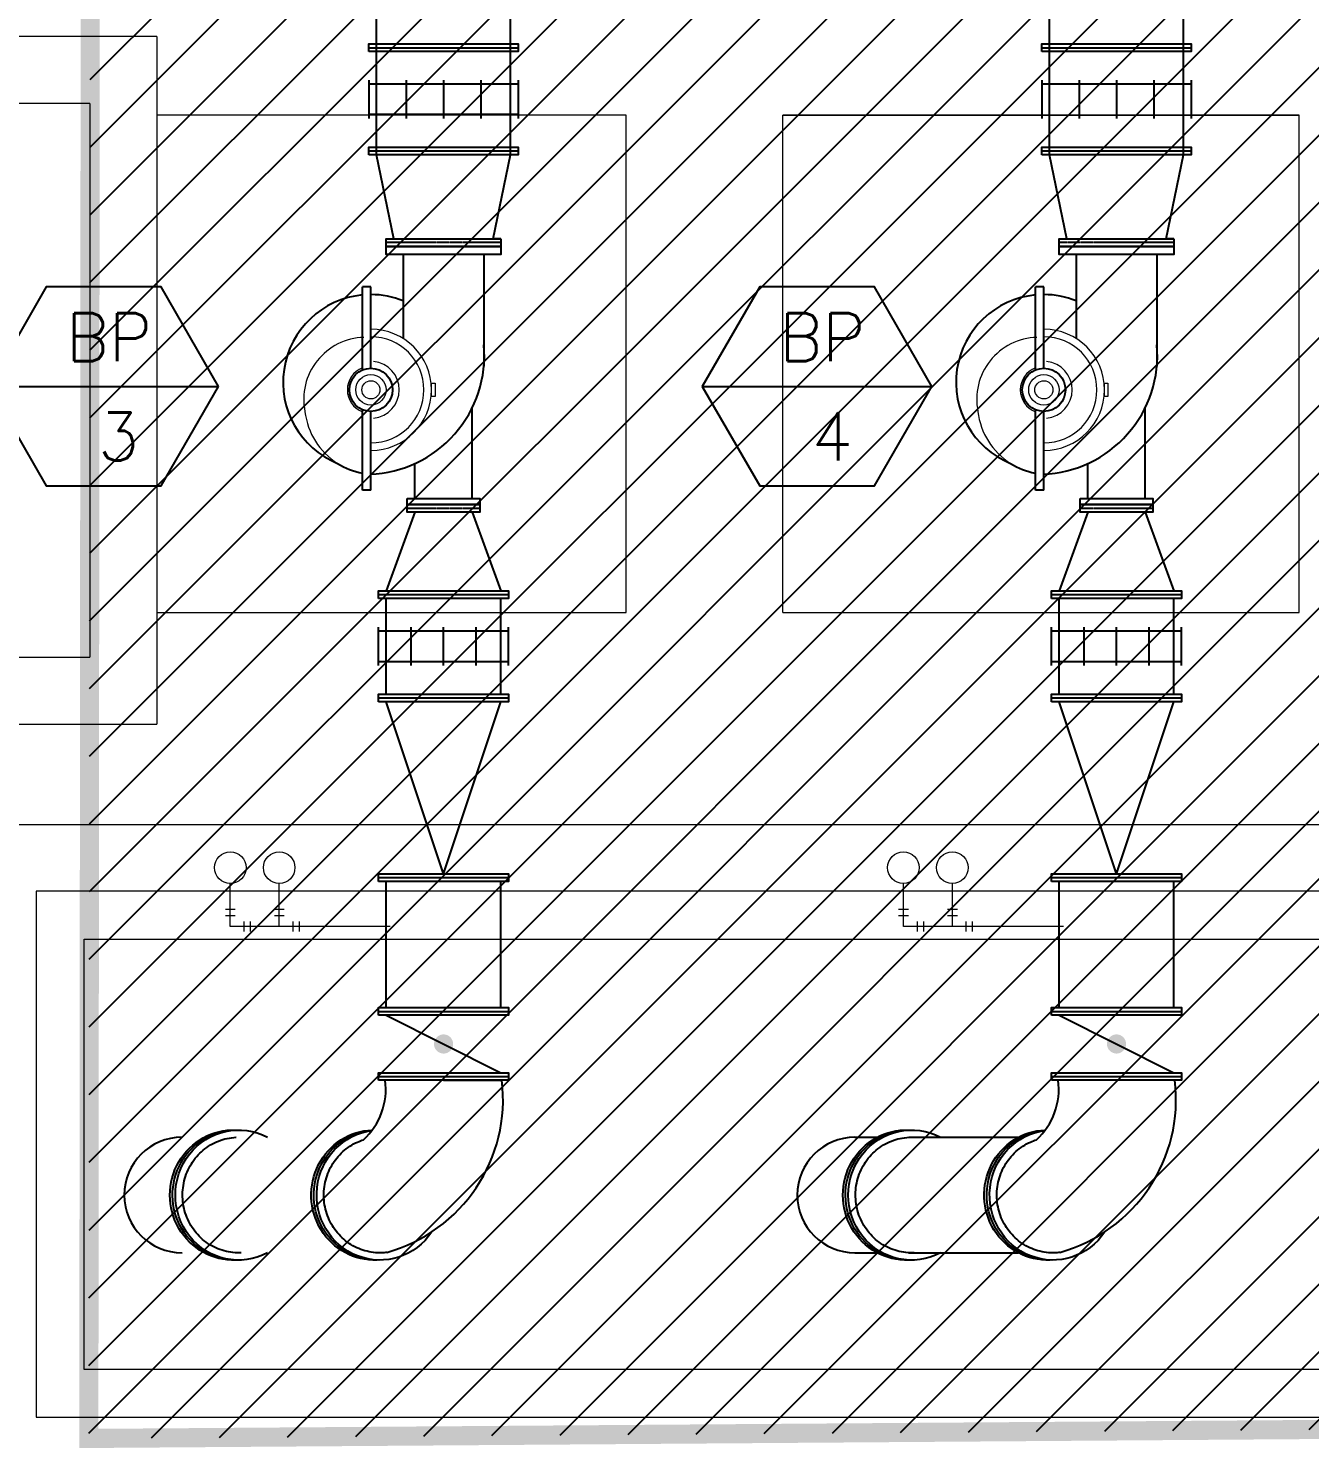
# Model space of a CAD drawing. Header units: inches. Extents: x 65856 to 131389, y 84027 to 134980.
# Drawn here: x 113004 to 119708, y 120388 to 127765 of the extents above; entities that cross this region are included whole.
import ezdxf

# ---------------------------------------------------------------- set-up
doc = ezdxf.new("R2010")
doc.units = ezdxf.units.IN
doc.header["$MEASUREMENT"] = 0
doc.linetypes.add('CENTER', pattern=[2, 1.25, -0.25, 0.25, -0.25])
doc.linetypes.add('HIDDEN', pattern=[0.375, 0.25, -0.125])
for name, color, linetype in [('71-12459_XREF-T-BLK_A1$0$BORDER', 6, 'Continuous'), ('M-HVAC-EQPM-NEW', 5, 'Continuous'), ('M-X-BKGD', 8, 'Continuous')]:
    doc.layers.add(name, color=color, linetype=linetype)
doc.layers.add('DIM', color=251, linetype='Continuous', lineweight=0)
doc.styles.add('SIMPLEX', font='simplex.shx')

# ---------------------------------------------------------------- blocks, each defined once
blk = doc.blocks.new('123')
at = {"layer": 'DIM', "color": 8, "lineweight": 0}
for p, q in [((-754655.7, -1054126.2), (-754655.7, -1058316.2)), ((-754655.7, -1054126.2), (-754655.7, -1058316.2)), ((-751060.9, -1058316.2), (-751060.9, -1054126.2)), ((-751060.9, -1058316.2), (-751060.9, -1054126.2)), ((-754305.7, -1054466.2), (-754305.7, -1057966.2)), ((-754305.7, -1054466.2), (-754305.7, -1057966.2)), ((-751410.9, -1057966.2), (-751410.9, -1054466.2)), ((-751410.9, -1057966.2), (-751410.9, -1054466.2)), ((-751410.9, -1057966.2), (-754305.7, -1057966.2)), ((-751410.9, -1057966.2), (-754305.7, -1057966.2)), ((-751060.9, -1058316.2), (-754655.7, -1058316.2)), ((-751060.9, -1058316.2), (-754655.7, -1058316.2)), ((-754071.8, -1058316.2), (-754071.8, -1060771.2)), ((-754071.8, -1058316.2), (-754071.8, -1060771.2)), ((-751471.8, -1060771.2), (-751471.8, -1058316.2)), ((-751471.8, -1060771.2), (-751471.8, -1058316.2)), ((-754071.8, -1060771.2), (-751471.8, -1060771.2)), ((-754071.8, -1060771.2), (-751471.8, -1060771.2)), ((-754071.8, -1061591.2), (-754071.8, -1064291.2)), ((-754071.8, -1061591.2), (-751471.8, -1061591.2)), ((-754071.8, -1061591.2), (-754071.8, -1064291.2)), ((-754071.8, -1061591.2), (-751471.8, -1061591.2)), ((-754071.8, -1061591.2), (-754071.8, -1064291.2)), ((-754071.8, -1061591.2), (-751471.8, -1061591.2)), ((-754071.8, -1061591.2), (-754071.8, -1064291.2)), ((-754071.8, -1061591.2), (-751471.8, -1061591.2)), ((-751471.8, -1064291.2), (-751471.8, -1061591.2)), ((-751471.8, -1061591.2), (-751471.8, -1064291.2)), ((-751471.8, -1064291.2), (-751471.8, -1061591.2)), ((-751471.8, -1061591.2), (-751471.8, -1064291.2)), ((-754071.8, -1064291.2), (-751471.8, -1064291.2)), ((-754071.8, -1064291.2), (-751471.8, -1064291.2)), ((-754071.8, -1064291.2), (-751471.8, -1064291.2)), ((-754071.8, -1064291.2), (-751471.8, -1064291.2))]:
    blk.add_line(p, q, dxfattribs=at)
for points in [[(-755530.3, -1072526.2), (-755530.3, -1057686.2), (-758280.9, -1057686.2), (-758280.9, -1072526.2)], [(-755530.3, -1072526.2), (-755530.3, -1057686.2), (-758280.9, -1057686.2), (-758280.9, -1072526.2)], [(-758030.9, -1057936.2), (-755780.3, -1057936.2), (-755780.3, -1072276.2), (-758030.9, -1072276.2)], [(-758030.9, -1057936.2), (-755780.3, -1057936.2), (-755780.3, -1072276.2), (-758030.9, -1072276.2)]]:
    blk.add_lwpolyline(points, close=True, dxfattribs=at)
blk = doc.blocks.new('PT-PA')
at = {"layer": 'DIM', "color": 2}
for p, q in [((175464.7, 21566.2), (175464.7, 20729.8)), ((175490.3, 21091.7), (175439.1, 21091.7)), ((175490.3, 21058.6), (175439.1, 21058.6)), ((175464.7, 20985.6), (175239.3, 20985.6)), ((175375.4, 21011.8), (175375.4, 20960.5)), ((175408.5, 21011.8), (175408.5, 20960.5)), ((175490.3, 20835.9), (175439.1, 20835.9)), ((175490.3, 20802.8), (175439.1, 20802.8)), ((175464.7, 20729.8), (175239.3, 20729.8)), ((175375.4, 20755.9), (175375.4, 20704.7)), ((175408.5, 20755.9), (175408.5, 20704.7))]:
    blk.add_line(p, q, dxfattribs=at)
for centre in [(175156.7, 20985.6), (175156.7, 20729.8)]:
    blk.add_circle(centre, 82.6, dxfattribs=at)

msp = doc.modelspace()

# ---------------------------------------------------------------- hatches: boundary and pattern name
at = {"layer": 'M-HVAC-EQPM-NEW'}
h = msp.add_hatch(dxfattribs=at)
h.set_pattern_fill('ANSI31', color=8, scale=2000)
h.set_pattern_definition([(45, (-70994.24, -76625.33), (-176.7767, 176.7767), [])])
h.paths.add_polyline_path([(113332, 131393.6), (128502.5, 131504.6), (128502.5, 129876.2), (128492, 120500.8), (113321.5, 120389.9)])

# ---------------------------------------------------------------- linework, layer by layer
at = {"layer": '71-12459_XREF-T-BLK_A1$0$BORDER', "color": 1, "linetype": 'HIDDEN', "ltscale": 30, "const_width": 100, "flags": 128}
msp.add_lwpolyline([(113332, 131393.6), (128502.5, 131504.6), (128502.5, 129876.2), (128502.5, 129876.2), (128492, 120500.8), (113321.5, 120389.9)], close=True, dxfattribs=at)
at = {"layer": 'M-X-BKGD', "color": 8, "linetype": 'Continuous', "ltscale": 10}
for p, q in [((114826.8, 127103), (114826.8, 128939.5)), ((115526.8, 127103), (115526.8, 128939.5)), ((118346.8, 127103), (118346.8, 128939.5)), ((118346.8, 127103), (118346.8, 128939.5)), ((119046.8, 127103), (119046.8, 128939.5)), ((119046.8, 127103), (119046.8, 128939.5)), ((114826.8, 127143), (114826.8, 127643)), ((115526.8, 127143), (115526.8, 127643)), ((118346.8, 127143), (118346.8, 127643)), ((118346.8, 127143), (118346.8, 127643)), ((119046.8, 127143), (119046.8, 127643)), ((119046.8, 127143), (119046.8, 127643)), ((114916.8, 126663.8), (114826.8, 127102.8)), ((115436.8, 126663.8), (115526.8, 127102.8)), ((118436.8, 126663.8), (118346.8, 127102.8)), ((118956.8, 126663.8), (119046.8, 127102.8)), ((115476.8, 126581.8), (114876.8, 126581.8)), ((114965.8, 126581.8), (114965.8, 126141.7)), ((115387.8, 126581.8), (115387.8, 125997.6)), ((118996.8, 126581.8), (118396.8, 126581.8)), ((118485.8, 126581.8), (118485.8, 126141.7)), ((118907.8, 126581.8), (118907.8, 125997.6)), ((114752.3, 125977.3), (114752.3, 126412.8)), ((114796.8, 126412.8), (114752.3, 126412.8)), ((114796.8, 125986.5), (114796.8, 126412.8)), ((118272.3, 125977.3), (118272.3, 126412.8)), ((118316.8, 126412.8), (118272.3, 126412.8)), ((118316.8, 125986.5), (118316.8, 126412.8)), ((114876.8, 124282.8), (114876.8, 124782.8)), ((115476.8, 124282.8), (115476.8, 124782.8)), ((118396.8, 124282.8), (118396.8, 124782.8)), ((118396.8, 124282.8), (118396.8, 124782.8)), ((118996.8, 124282.8), (118996.8, 124782.8)), ((118996.8, 124282.8), (118996.8, 124782.8)), ((115176.8, 123342.8), (114876.8, 124242.8)), ((115176.8, 123342.8), (115476.8, 124242.8)), ((118696.8, 123342.8), (118396.8, 124242.8)), ((118696.8, 123342.8), (118396.8, 124242.8)), ((118696.8, 123342.8), (118996.8, 124242.8)), ((118696.8, 123342.8), (118996.8, 124242.8)), ((114876.8, 122642.8), (114876.8, 123302.8)), ((115476.8, 122642.8), (115476.8, 123302.8)), ((118396.8, 122642.8), (118396.8, 123302.8)), ((118996.8, 122642.8), (118996.8, 123302.8))]:
    msp.add_line(p, q, dxfattribs=at)
at = {"layer": 'M-X-BKGD', "color": 8, "linetype": 'Continuous', "ltscale": 3.5}
for p, q in [((114786.8, 127663), (115566.8, 127663)), ((118306.8, 127663), (119086.8, 127663)), ((114786.8, 127123), (115566.8, 127123)), ((118306.8, 127123), (119086.8, 127123)), ((114836.8, 124802.8), (115516.8, 124802.8)), ((118356.8, 124802.8), (119036.8, 124802.8)), ((114836.8, 124262.8), (115516.8, 124262.8)), ((118356.8, 124262.8), (119036.8, 124262.8)), ((118356.8, 124262.8), (119036.8, 124262.8)), ((114836.8, 123322.8), (115516.8, 123322.8)), ((118356.8, 123322.8), (119036.8, 123322.8)), ((118356.8, 123322.8), (119036.8, 123322.8)), ((114836.8, 122622.8), (115516.8, 122622.8)), ((118356.8, 122622.8), (119036.8, 122622.8)), ((114836.8, 122282.8), (115516.8, 122282.8)), ((118356.8, 122282.8), (119036.8, 122282.8))]:
    msp.add_line(p, q, dxfattribs=at)
at = {"layer": 'M-X-BKGD', "color": 8}
for p, q in [((114786.8, 127493), (114786.8, 127293)), ((115566.8, 127473), (114786.8, 127473)), ((114981.8, 127493), (114981.8, 127293)), ((115176.8, 127493), (115176.8, 127293)), ((115371.8, 127493), (115371.8, 127293)), ((115566.8, 127493), (115566.8, 127293)), ((118306.8, 127493), (118306.8, 127293)), ((119086.8, 127473), (118306.8, 127473)), ((118501.8, 127493), (118501.8, 127293)), ((118696.8, 127493), (118696.8, 127293)), ((118891.8, 127493), (118891.8, 127293)), ((119086.8, 127493), (119086.8, 127293)), ((115566.8, 127313), (114786.8, 127313)), ((114876.8, 126663.8), (114916.8, 126663.8)), ((115476.8, 126663.8), (115436.8, 126663.8)), ((118396.8, 126663.8), (118436.8, 126663.8)), ((118996.8, 126663.8), (118956.8, 126663.8)), ((114836.8, 124432.8), (114836.8, 124632.8)), ((114836.8, 124612.8), (115516.8, 124612.8)), ((115006.8, 124432.8), (115006.8, 124632.8)), ((115176.8, 124432.8), (115176.8, 124632.8)), ((115346.8, 124432.8), (115346.8, 124632.8)), ((115516.8, 124432.8), (115516.8, 124632.8)), ((118356.8, 124432.8), (118356.8, 124632.8)), ((118356.8, 124612.8), (119036.8, 124612.8)), ((118526.8, 124432.8), (118526.8, 124632.8)), ((118696.8, 124432.8), (118696.8, 124632.8)), ((118866.8, 124432.8), (118866.8, 124632.8)), ((119036.8, 124432.8), (119036.8, 124632.8)), ((114836.8, 124452.8), (115516.8, 124452.8)), ((118356.8, 124452.8), (119036.8, 124452.8)), ((115176.8, 122262.8), (114876.8, 122262.8)), ((117328.9, 121964.8), (117444.4, 121964.8)), ((117611.2, 121964.8), (118183.5, 121964.8)), ((117328.9, 121360.8), (117444.4, 121360.8)), ((117611.2, 121360.8), (118183.5, 121360.8))]:
    msp.add_line(p, q, dxfattribs=at)
at = {"layer": 'M-X-BKGD', "color": 8, "linetype": 'CENTER'}
for p, q in [((115476.8, 126643.8), (114876.8, 126643.8)), ((118996.8, 126643.8), (118396.8, 126643.8))]:
    msp.add_line(p, q, dxfattribs=at)
at = {"layer": 'M-X-BKGD'}
for p, q in [((112798, 125891.8), (113999.2, 125891.8)), ((116530, 125891.8), (117731.2, 125891.8))]:
    msp.add_line(p, q, dxfattribs=at)
at = {"layer": 'M-X-BKGD', "color": 251, "true_color": 0x636466}
for p, q in [((115326.8, 125305.8), (115326.8, 125780.2)), ((118846.8, 125305.8), (118846.8, 125780.2)), ((115026.8, 125305.8), (115026.8, 125488.3)), ((118546.8, 125305.8), (118546.8, 125488.3))]:
    msp.add_line(p, q, dxfattribs=at)
at = {"layer": 'M-X-BKGD', "color": 251, "linetype": 'Continuous', "ltscale": 10, "true_color": 0x636466}
for p, q in [((114752.3, 125348.8), (114752.3, 125770.2)), ((114796.8, 125348.8), (114796.8, 125761)), ((118272.3, 125348.8), (118272.3, 125770.2)), ((118316.8, 125348.8), (118316.8, 125761)), ((114796.8, 125348.8), (114752.3, 125348.8)), ((118316.8, 125348.8), (118272.3, 125348.8)), ((115026.8, 125233.8), (114876.8, 124822.8)), ((115326.8, 125233.8), (115476.8, 124822.8)), ((118546.8, 125233.8), (118396.8, 124822.8)), ((118546.8, 125233.8), (118396.8, 124822.8)), ((118846.8, 125233.8), (118996.8, 124822.8)), ((118846.8, 125233.8), (118996.8, 124822.8))]:
    msp.add_line(p, q, dxfattribs=at)
at = {"layer": 'M-X-BKGD', "color": 251, "linetype": 'CENTER', "true_color": 0x636466}
for p, q in [((115366.8, 125253.8), (114986.8, 125253.8)), ((118886.8, 125253.8), (118506.8, 125253.8))]:
    msp.add_line(p, q, dxfattribs=at)
at = {"layer": 'M-X-BKGD', "color": 8, "linetype": 'Continuous'}
for p, q in [((114876.8, 122602.8), (115476.8, 122302.8)), ((118396.8, 122602.8), (118996.8, 122302.8)), ((115176.8, 122262.8), (115476.8, 122262.8))]:
    msp.add_line(p, q, dxfattribs=at)
at = {"layer": 'M-X-BKGD', "color": 8, "linetype": 'Continuous', "ltscale": 3.5}
for points in [[(114786.8, 127643), (114786.8, 127683), (115566.8, 127683), (115566.8, 127643)], [(118306.8, 127643), (118306.8, 127683), (119086.8, 127683), (119086.8, 127643)], [(114786.8, 127103), (114786.8, 127143), (115566.8, 127143), (115566.8, 127103)], [(118306.8, 127103), (118306.8, 127143), (119086.8, 127143), (119086.8, 127103)], [(114836.8, 124782.8), (114836.8, 124822.8), (115516.8, 124822.8), (115516.8, 124782.8)], [(118356.8, 124782.8), (118356.8, 124822.8), (119036.8, 124822.8), (119036.8, 124782.8)], [(114836.8, 124242.8), (114836.8, 124282.8), (115516.8, 124282.8), (115516.8, 124242.8)], [(118356.8, 124242.8), (118356.8, 124282.8), (119036.8, 124282.8), (119036.8, 124242.8)], [(118356.8, 124242.8), (118356.8, 124282.8), (119036.8, 124282.8), (119036.8, 124242.8)], [(114836.8, 123302.8), (114836.8, 123342.8), (115516.8, 123342.8), (115516.8, 123302.8)], [(118356.8, 123302.8), (118356.8, 123342.8), (119036.8, 123342.8), (119036.8, 123302.8)], [(118356.8, 123302.8), (118356.8, 123342.8), (119036.8, 123342.8), (119036.8, 123302.8)], [(114836.8, 122602.8), (114836.8, 122642.8), (115516.8, 122642.8), (115516.8, 122602.8)], [(118356.8, 122602.8), (118356.8, 122642.8), (119036.8, 122642.8), (119036.8, 122602.8)], [(114836.8, 122262.8), (114836.8, 122302.8), (115516.8, 122302.8), (115516.8, 122262.8)], [(118356.8, 122262.8), (118356.8, 122302.8), (119036.8, 122302.8), (119036.8, 122262.8)]]:
    msp.add_lwpolyline(points, close=True, dxfattribs=at)
at = {"layer": 'M-X-BKGD', "color": 8, "ltscale": 100}
for points in [[(115476.8, 126663.8), (115476.8, 126623.8), (114876.8, 126623.8), (114876.8, 126663.8)], [(118996.8, 126663.8), (118996.8, 126623.8), (118396.8, 126623.8), (118396.8, 126663.8)]]:
    msp.add_lwpolyline(points, close=True, dxfattribs=at)
at = {"layer": 'M-X-BKGD', "color": 8, "linetype": 'Continuous', "ltscale": 10}
for points in [[(114876.8, 126623.8), (115476.8, 126623.8), (115476.8, 126581.8), (114876.8, 126581.8)], [(118396.8, 126623.8), (118996.8, 126623.8), (118996.8, 126581.8), (118396.8, 126581.8)]]:
    msp.add_lwpolyline(points, close=True, dxfattribs=at)
at = {"layer": 'M-X-BKGD'}
for points in [[(113999.2, 125891.8), (113698.9, 126411.9), (113098.3, 126411.9), (112798, 125891.8), (113098.3, 125371.6), (113698.9, 125371.6)], [(117731.2, 125891.8), (117430.9, 126411.9), (116830.3, 126411.9), (116530, 125891.8), (116830.3, 125371.6), (117430.9, 125371.6)]]:
    msp.add_lwpolyline(points, close=True, dxfattribs=at)
at = {"layer": 'M-X-BKGD', "color": 8, "lineweight": 0}
for points in [[(115132.2, 125909.4), (115132.2, 125838.1), (115113.6, 125838.1), (115113.6, 125909.4)], [(118652.2, 125909.4), (118652.2, 125838.1), (118633.6, 125838.1), (118633.6, 125909.4)]]:
    msp.add_lwpolyline(points, close=True, dxfattribs=at)
at = {"layer": 'M-X-BKGD', "color": 251, "true_color": 0x636466}
for points in [[(114986.8, 125305.8), (115366.8, 125305.8), (115366.8, 125273.8), (114986.8, 125273.8)], [(118506.8, 125305.8), (118886.8, 125305.8), (118886.8, 125273.8), (118506.8, 125273.8)]]:
    msp.add_lwpolyline(points, close=True, dxfattribs=at)
at = {"layer": 'M-X-BKGD', "color": 251, "ltscale": 100, "true_color": 0x636466}
for points in [[(115366.8, 125273.8), (115366.8, 125233.8), (114986.8, 125233.8), (114986.8, 125273.8)], [(118886.8, 125273.8), (118886.8, 125233.8), (118506.8, 125233.8), (118506.8, 125273.8)]]:
    msp.add_lwpolyline(points, close=True, dxfattribs=at)
at = {"layer": 'M-X-BKGD', "color": 8, "linetype": 'HIDDEN', "lineweight": 0, "ltscale": 10}
msp.add_lwpolyline([(112491.7, 120420.9), (112491.7, 123261.7, -0.414214), (112829.8, 123599.8), (128644.2, 123599.8, -0.414214), (128982.3, 123261.7), (128982.3, 120420.9, -0.414214), (128644.2, 120082.8), (112829.8, 120082.8, -0.414214)], format="xyb", close=True, dxfattribs=at)
at = {"layer": 'M-X-BKGD', "color": 8, "linetype": 'CENTER', "const_width": 50}
for points in [[(115176.8, 122427.8, 1), (115176.8, 122477.8, 1)], [(118696.8, 122427.8, 1), (118696.8, 122477.8, 1)]]:
    msp.add_lwpolyline(points, format="xyb", close=True, dxfattribs=at)
at = {"layer": 'M-X-BKGD', "color": 8, "linetype": 'Continuous', "ltscale": 10}
for centre in [(114796.8, 125873.8), (118316.8, 125873.8)]:
    msp.add_circle(centre, 112.7, dxfattribs=at)
at = {"layer": 'M-X-BKGD', "color": 8, "lineweight": 0}
for centre, radius in [((114796.8, 125873.8), 79.4), ((114796.8, 125873.8), 47.4), ((118316.8, 125873.8), 79.4), ((118316.8, 125873.8), 47.4)]:
    msp.add_circle(centre, radius, dxfattribs=at)
at = {"layer": 'M-X-BKGD', "color": 8, "linetype": 'Continuous', "ltscale": 10}
for centre, radius, start, end in [((114795.7, 125913.6), 458.3, 95.42638, 247.80513), ((114795.7, 125913.6), 458.3, 68.2178, 89.86068), ((118315.7, 125913.6), 458.3, 68.2178, 89.86068), ((114518.4, 122215.9), 356.4, 312.20969, 7.56548), ((114657.8, 122162.8), 830.2, 285.50434, 6.92094)]:
    msp.add_arc(centre, radius, start, end, dxfattribs=at)
at = {"layer": 'M-X-BKGD', "color": 251, "linetype": 'Continuous', "ltscale": 10, "true_color": 0x636466}
for centre, radius, start, end in [((118315.7, 125913.6), 458.3, 95.42638, 247.80513), ((114768.1, 126054.3), 622.3, 272.25789, 4.97627), ((118288.1, 126054.3), 622.3, 272.25789, 4.97627), ((114822, 125804.2), 372.8, 237.65448, 259.12533), ((118342, 125804.2), 372.8, 237.65448, 259.12533)]:
    msp.add_arc(centre, radius, start, end, dxfattribs=at)
at = {"layer": 'M-X-BKGD', "color": 8, "lineweight": 0}
for centre, radius, start, end in [((114769.3, 125824.2), 323.9, 91.59153, 191.52366), ((118289.3, 125824.2), 323.9, 91.59153, 191.52366), ((114796.8, 125873.8), 148.5, 275.44688, 84.55312), ((118316.8, 125873.8), 148.5, 275.44688, 84.55312), ((114796.8, 125873.8), 123.1, 111.16375, 248.83625), ((118316.8, 125873.8), 123.1, 111.16375, 248.83625), ((114822, 125804.2), 372.8, 186.89693, 237.65448)]:
    msp.add_arc(centre, radius, start, end, dxfattribs=at)
at = {"layer": 'M-X-BKGD', "color": 251, "lineweight": 0, "true_color": 0x636466}
for centre, radius, start, end in [((114796.8, 125873.8), 316.8, 270, 90), ((114796.8, 125873.8), 277.4, 270, 90), ((118316.8, 125873.8), 316.8, 270, 90), ((118316.8, 125873.8), 277.4, 270, 90), ((118342, 125804.2), 372.8, 186.89693, 237.65448)]:
    msp.add_arc(centre, radius, start, end, dxfattribs=at)
at = {"layer": 'M-X-BKGD', "color": 8}
for centre, radius, start, end in [((118038.4, 122215.9), 356.4, 312.20969, 7.56548), ((118177.8, 122162.8), 830.2, 285.50434, 6.92094), ((113808.9, 121662.8), 302, 90, 270), ((117328.9, 121662.8), 302, 90, 270)]:
    msp.add_arc(centre, radius, start, end, dxfattribs=at)
at = {"layer": 'M-X-BKGD', "color": 8, "linetype": 'Continuous', "ltscale": 3.5, "extrusion": (0, 0, -1)}
for centre, major_axis, start_param, end_param in [((114104.4, 121662.8), (0, -340), -0.477316, 3.618909), ((117624.4, 121662.8), (0, -340), -0.477316, 3.618909), ((114076.2, 121662.8), (0, -340), -0.042699, 3.184291), ((114089.7, 121662.8), (0, 340), 3.098894, 6.305507), ((114815.2, 121662.8), (0, 340), 3.098894, 6.248915), ((114828.7, 121662.8), (0, -340), -0.042699, 3.064696), ((114843.4, 121662.8), (0, -340), -0.969046, 3.01597), ((117596.2, 121662.8), (0, -340), -0.042699, 3.184291), ((117609.7, 121662.8), (0, 340), 3.098894, 6.305507), ((118335.2, 121662.8), (0, 340), 3.098894, 6.248915), ((118348.7, 121662.8), (0, -340), -0.042699, 3.064696), ((118363.4, 121662.8), (0, -340), -0.969046, 3.01597)]:
    msp.add_ellipse(centre, major_axis=major_axis, ratio=0.971603, start_param=start_param, end_param=end_param, dxfattribs=at)
at = {"layer": 'M-X-BKGD', "color": 8, "linetype": 'Continuous', "ltscale": 3.5}
for points in [[(114117.6, 121360.8), (114107.4, 121360.4), (114097.1, 121360.4), (114071.3, 121362), (114055.9, 121364.3), (114025.6, 121371.3), (114010.7, 121376), (113981.8, 121387.9), (113967.8, 121395), (113941.1, 121411.5), (113928.3, 121420.8), (113904.5, 121441.5), (113893.3, 121452.8), (113872.9, 121477.2), (113863.6, 121490.2), (113847.2, 121517.7), (113840.1, 121532.1), (113828.1, 121561.9), (113823.3, 121577.3), (113816, 121608.8), (113813.7, 121624.8), (113811.4, 121657), (113811.5, 121673.2), (113814.2, 121705.4), (113816.9, 121721.4), (113824.5, 121752.7), (113829.6, 121768), (113842, 121797.7), (113849.3, 121811.9), (113866.2, 121839.1), (113875.6, 121852), (113896.4, 121876.1), (113907.7, 121887.2), (113931.8, 121907.5), (113944.7, 121916.7), (113971.7, 121932.7), (113985.7, 121939.6), (114014.8, 121951.1), (114029.8, 121955.6), (114060.2, 121962.1), (114075.6, 121964.1), (114091.1, 121964.8), (114091.2, 121964.8), (114091.2, 121964.8)], [(117637.6, 121360.8), (117627.4, 121360.4), (117617.1, 121360.4), (117591.3, 121362), (117575.9, 121364.3), (117545.6, 121371.3), (117530.7, 121376), (117501.8, 121387.9), (117487.8, 121395), (117461.1, 121411.5), (117448.3, 121420.8), (117424.5, 121441.5), (117413.3, 121452.8), (117392.9, 121477.2), (117383.6, 121490.2), (117367.2, 121517.7), (117360.1, 121532.1), (117348.1, 121561.9), (117343.3, 121577.3), (117336, 121608.8), (117333.7, 121624.8), (117331.4, 121657), (117331.5, 121673.2), (117334.2, 121705.4), (117336.9, 121721.4), (117344.5, 121752.7), (117349.6, 121768), (117362, 121797.7), (117369.3, 121811.9), (117386.2, 121839.1), (117395.6, 121852), (117416.4, 121876.1), (117427.7, 121887.2), (117451.8, 121907.5), (117464.7, 121916.7), (117491.7, 121932.7), (117505.7, 121939.6), (117534.8, 121951.1), (117549.8, 121955.6), (117580.2, 121962.1), (117595.6, 121964.1), (117611.1, 121964.8), (117611.2, 121964.8), (117611.2, 121964.8)]]:
    msp.add_open_spline(points, degree=3, knots=[-0.045423, -0.045423, -0.045423, -0.045423, 0.060402, 0.060402, 0.220175, 0.220175, 0.379948, 0.379948, 0.539721, 0.539721, 0.699494, 0.699494, 0.859267, 0.859267, 1.01904, 1.01904, 1.178813, 1.178813, 1.338586, 1.338586, 1.498359, 1.498359, 1.658132, 1.658132, 1.817905, 1.817905, 1.977678, 1.977678, 2.137451, 2.137451, 2.297224, 2.297224, 2.456997, 2.456997, 2.61677, 2.61677, 2.776543, 2.776543, 2.936316, 2.936316, 3.096089, 3.096089, 3.096142, 3.096142, 3.096142, 3.096142], dxfattribs=at)
at = {"layer": 'M-X-BKGD', "color": 8}
for points in [[(114879.7, 121362.8), (114875.5, 121362.3), (114871.2, 121361.8), (114851.8, 121360.2), (114836.5, 121360.2), (114806.3, 121362.6), (114791.2, 121365), (114761.6, 121372.1), (114747.1, 121376.9), (114719, 121388.8), (114705.3, 121395.8), (114679.3, 121412.1), (114666.8, 121421.2), (114643.5, 121441.5), (114632.6, 121452.6), (114612.6, 121476.3), (114603.5, 121489), (114587.3, 121515.8), (114580.2, 121529.8), (114568.2, 121558.8), (114563.3, 121573.9), (114555.9, 121604.5), (114553.3, 121620.1), (114550.6, 121651.6), (114550.4, 121667.4), (114552.5, 121699), (114554.7, 121714.6), (114561.5, 121745.4), (114566.1, 121760.6), (114577.4, 121789.9), (114584.2, 121804.1), (114599.8, 121831.2), (114608.7, 121844.1), (114628.2, 121868.3), (114638.9, 121879.6), (114661.8, 121900.4), (114674, 121909.8), (114699.7, 121926.7), (114713.2, 121934), (114737.1, 121944.7), (114747.4, 121948.6), (114757.8, 121951.9)], [(118399.7, 121362.8), (118395.5, 121362.3), (118391.2, 121361.8), (118371.8, 121360.2), (118356.5, 121360.2), (118326.3, 121362.6), (118311.2, 121365), (118281.6, 121372.1), (118267.1, 121376.9), (118239, 121388.8), (118225.3, 121395.8), (118199.3, 121412.1), (118186.8, 121421.2), (118163.5, 121441.5), (118152.6, 121452.6), (118132.6, 121476.3), (118123.5, 121489), (118107.3, 121515.8), (118100.2, 121529.8), (118088.2, 121558.8), (118083.3, 121573.9), (118075.9, 121604.5), (118073.3, 121620.1), (118070.6, 121651.6), (118070.4, 121667.4), (118072.5, 121699), (118074.7, 121714.6), (118081.5, 121745.4), (118086.1, 121760.6), (118097.4, 121789.9), (118104.2, 121804.1), (118119.8, 121831.2), (118128.7, 121844.1), (118148.2, 121868.3), (118158.9, 121879.6), (118181.8, 121900.4), (118194, 121909.8), (118219.7, 121926.7), (118233.2, 121934), (118257.1, 121944.7), (118267.4, 121948.6), (118277.8, 121951.9)]]:
    msp.add_open_spline(points, degree=3, knots=[-0.124775, -0.124775, -0.124775, -0.124775, -0.0806, -0.0806, 0.075632, 0.075632, 0.231864, 0.231864, 0.388096, 0.388096, 0.544328, 0.544328, 0.70056, 0.70056, 0.856791, 0.856791, 1.013023, 1.013023, 1.169255, 1.169255, 1.325487, 1.325487, 1.481719, 1.481719, 1.637951, 1.637951, 1.794182, 1.794182, 1.950414, 1.950414, 2.106646, 2.106646, 2.262878, 2.262878, 2.41911, 2.41911, 2.575342, 2.575342, 2.731573, 2.731573, 2.843678, 2.843678, 2.843678, 2.843678], dxfattribs=at)

# ---------------------------------------------------------------- block references
at = {"layer": 'M-X-BKGD', "rotation": 90}
msp.add_blockref('123', (-944639.4, 878781.7), dxfattribs=at)
at = {"layer": 'M-X-BKGD', "color": 8, "rotation": 270}
for p in [(93331.5, 298531.8), (96852.5, 298531.8)]:
    msp.add_blockref('PT-PA', p, dxfattribs=at)

# ---------------------------------------------------------------- texts
at = {"layer": 'M-X-BKGD', "style": 'SIMPLEX'}
for s, p in [('BP', (113201.1, 126023.9)), ('BP', (116933.1, 126023.9)), ('3', (113369.6, 125504.4)), ('4', (117101.6, 125504.4))]:
    msp.add_text(s, height=250, dxfattribs=at).set_placement(p)

doc.saveas('drawing.dxf')
